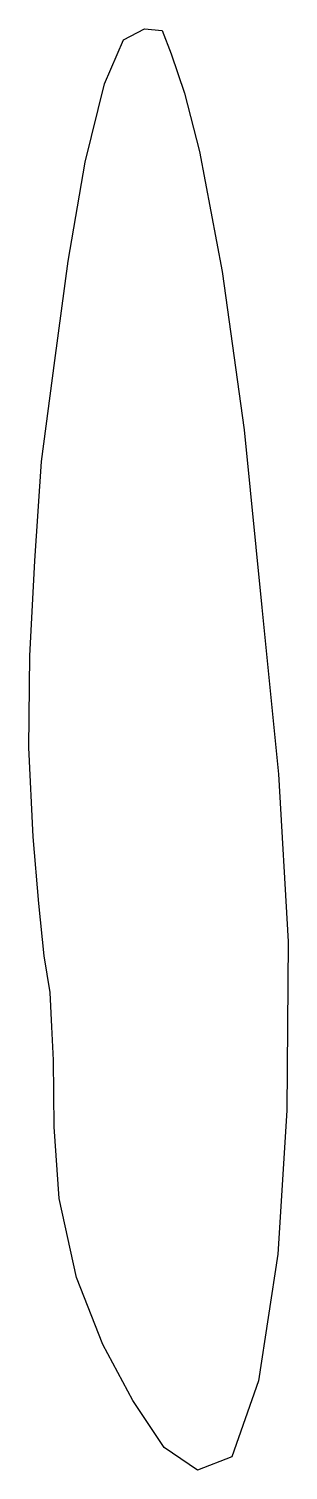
# Model space of a CAD drawing. Header units: metres. Extents: x 101.3 to 106.2, y 28.6 to 56.2.
import ezdxf

# ---------------------------------------------------------------- set-up
doc = ezdxf.new("R2010")
doc.units = ezdxf.units.M
doc.layers.add('EXTRACT', color=7, linetype='Continuous')

msp = doc.modelspace()

# ---------------------------------------------------------------- linework, layer by layer
at = {"layer": 'EXTRACT'}
msp.add_lwpolyline([(101.7447, 35.1622), (101.7287, 36.4388), (101.6968, 37.0771), (101.6649, 37.7314), (101.5532, 38.4335), (101.4495, 39.4309), (101.3378, 40.7074), (101.258, 42.4149), (101.2739, 44.1702), (101.3697, 45.9894), (101.4973, 47.8883), (101.7527, 49.8191), (102.008, 51.7181), (102.3351, 53.609), (102.7021, 55.109), (103.0691, 55.9548), (103.4681, 56.1622), (103.8032, 56.1303), (103.9787, 55.6835), (104.234, 54.9335), (104.5213, 53.8165), (104.9521, 51.5186), (105.375, 48.4947), (105.7101, 45.0957), (106.0293, 41.9043), (106.2128, 38.7048), (106.1888, 35.4734), (106.0133, 32.7287), (105.6463, 30.3032), (105.1356, 28.8511), (104.4814, 28.5957), (103.8431, 29.0266), (103.2447, 29.9282), (102.6702, 30.9973), (102.1676, 32.2819), (101.8404, 33.7899)], close=True, dxfattribs=at)

doc.saveas('drawing.dxf')
